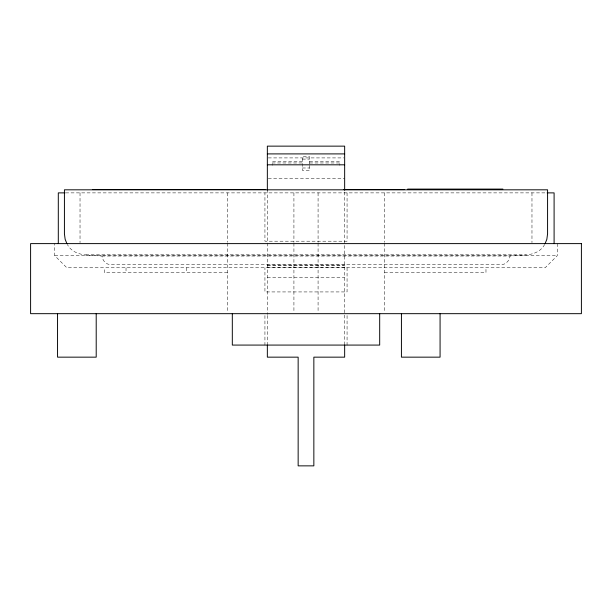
<?xml version="1.0" encoding="UTF-8"?>
<svg xmlns="http://www.w3.org/2000/svg" width="612" height="612" viewBox="0 0 612 612"><rect width="100%" height="100%" fill="white"/><g stroke="black" fill="none" stroke-linecap="round" stroke-linejoin="round"><path stroke-width="0.46" stroke-dasharray="3.06 2.29" d="M544.711 244.387C538.009 256.803 521.822 255.173 510.064 256.023C509.727 260.261 506.323 263.994 502.131 264.705L109.869 264.705C105.677 263.994 102.273 260.261 101.936 256.023C90.178 255.173 73.991 256.803 67.289 244.387M557.241 243.614L557.241 255.694L545.162 267.773L66.838 267.773L54.759 255.694L54.759 243.614M268.301 157.911L343.699 157.911M302.374 159.105L309.626 159.105M302.374 161.752L272.179 161.752L272.179 165.347M309.626 161.752L339.821 161.752L339.821 165.347M272.179 162.96L302.374 162.96M309.626 162.96L339.821 162.96M302.374 167.994L309.626 167.994M268.301 178.666L344.655 178.666M65.66 192.879L546.248 192.879M85.749 254.814L526.251 254.814M54.759 255.694L557.241 255.694M101.936 256.023L510.064 256.023M267.345 265.034L344.655 265.034M267.345 265.356L344.655 265.356M267.345 267.429L344.655 267.429M227.488 272.6L104.285 272.6L104.285 267.773M384.512 272.6L485.974 272.6L485.974 267.773M267.345 277.435L344.655 277.435M531.973 192.879L531.973 242.673M384.512 192.879L384.512 242.337M384.512 243.293L384.512 312.717M347.065 192.879L347.065 241.197L264.935 241.197L264.935 192.879M347.065 267.773L347.065 291.932L264.935 291.932L264.935 267.773M347.065 315.57L347.065 345.076M344.655 191.992L344.655 343.898M318.079 192.879L318.079 242.337M318.079 243.293L318.079 312.717M309.626 164.138L309.626 156.726L302.374 156.726L302.374 170.373L309.626 170.373L309.626 164.636M293.921 192.879L293.921 242.337M293.921 243.293L293.921 312.717M267.345 189.529L267.345 314.553M267.345 315.478L267.345 343.898M264.935 315.57L264.935 345.076M227.488 192.879L227.488 242.337M227.488 243.293L227.488 312.717M186.415 267.773L186.415 272.6M126.026 267.773L126.026 272.6M80.027 192.879L80.027 242.673"/><path stroke-width="0.92" d="M545.124 243.561L546.853 239.277L547.579 233.784L547.579 189.812L64.421 189.812L64.421 233.784L65.147 239.277L66.876 243.561M267.345 153.903L344.655 153.903M267.345 164.812L344.655 164.812M407.653 189.093L502.919 189.093M92.542 189.575L265.027 189.513M343.799 189.575L404.111 189.575M64.918 192.879L58.301 192.879L58.301 243.614M547.12 192.879L554.097 192.879L554.097 243.614M440.074 313.673L440.074 357.156L401.426 357.156L401.426 313.673M379.685 313.673L379.685 345.076L232.315 345.076L232.315 313.673M344.655 190.187L344.655 146.146L267.345 146.138L267.345 190.187M344.655 344.839L344.655 357.156L313.849 357.156L313.849 465.862L298.151 465.862L298.151 357.156L267.345 357.156L267.345 344.839M96.206 313.673L96.206 357.156L57.551 357.156L57.551 313.673M581.4 243.614L30.6 243.614L30.6 313.673L581.4 313.673L581.4 243.614"/></g></svg>
